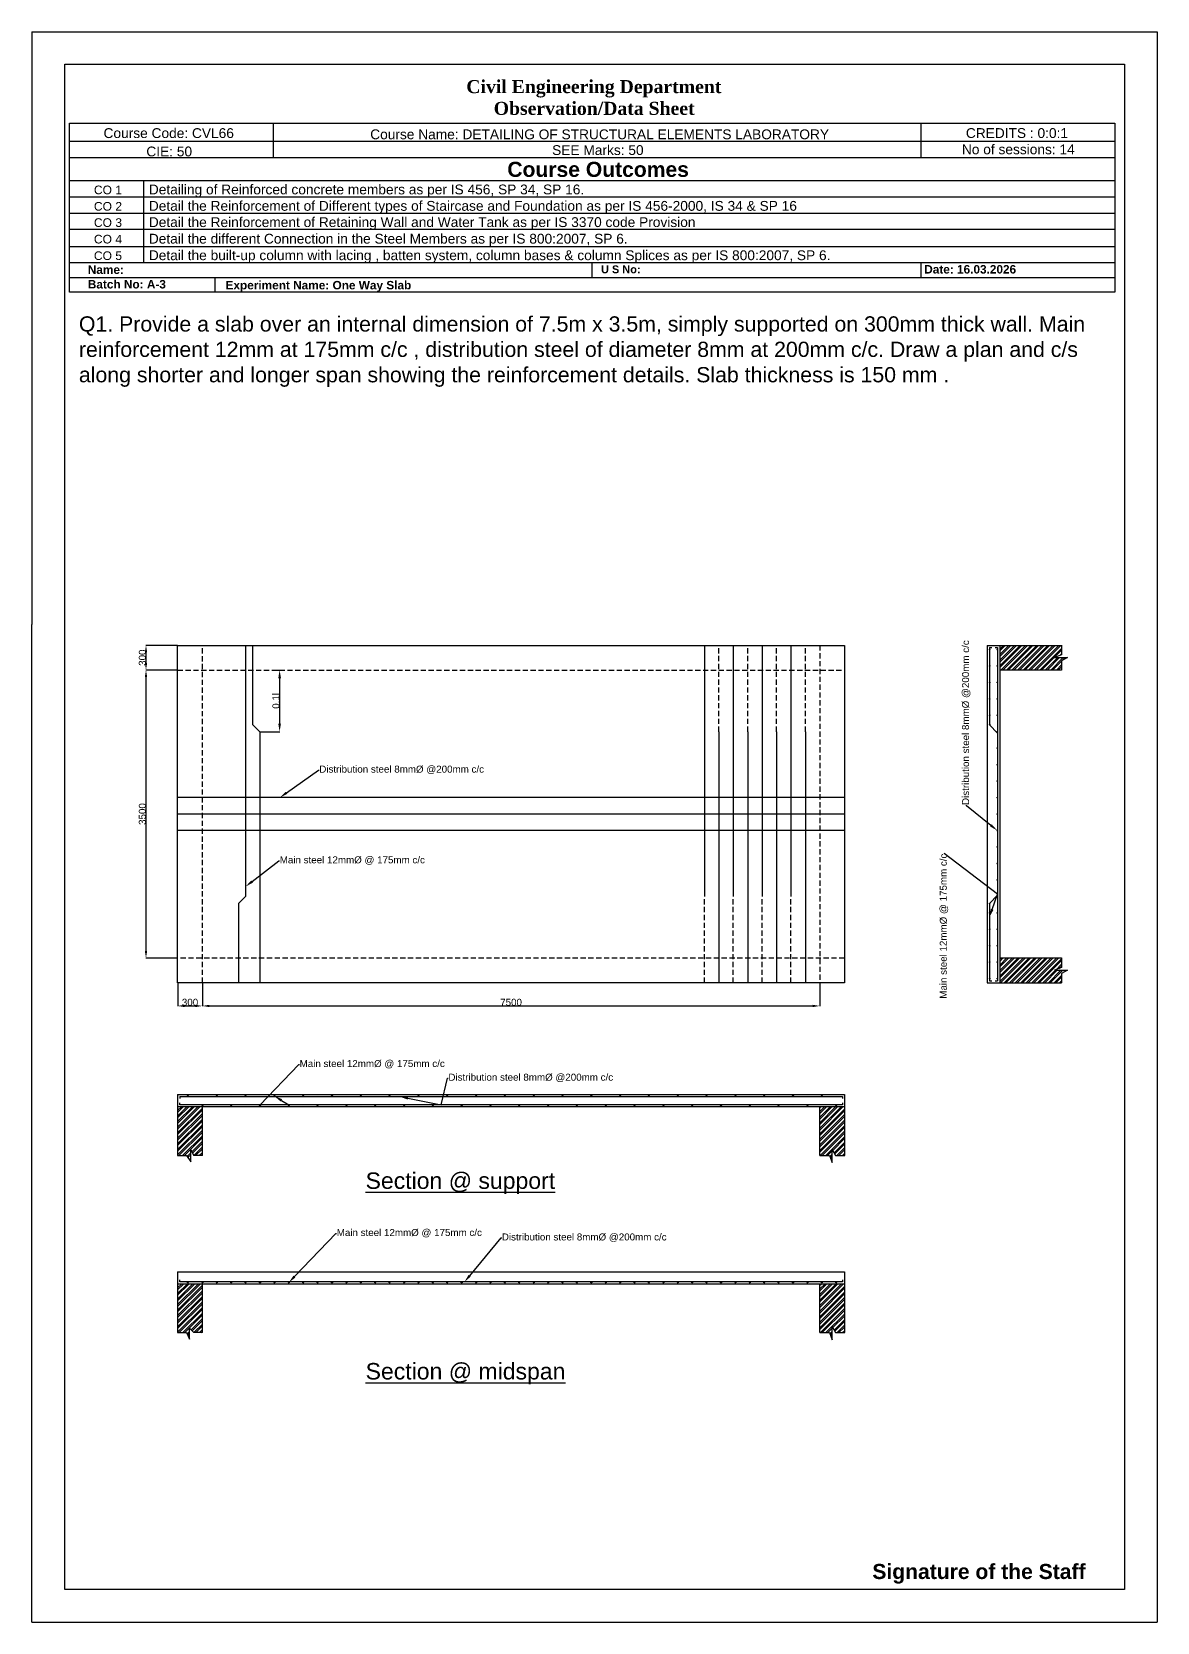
# Model space of a CAD drawing. Header units: millimetres. Extents: x 63881 to 155601, y 40204 to 62481.
# Drawn here: x 63881 to 77551, y 40647 to 59972 of the extents above; entities that cross this region are included whole.
import ezdxf
from ezdxf import colors
from ezdxf.entities.mleader import LeaderData, LeaderLine
from ezdxf.math import Vec2, Vec3

# ---------------------------------------------------------------- set-up
doc = ezdxf.new("R2010")
doc.units = ezdxf.units.MM
doc.linetypes.add('HIDDENX2', pattern=[19.05, 12.7, -6.35])
doc.styles.get("Standard").update_dxf_attribs({"font": 'arial.ttf'})
doc.dimstyles.new('ISO-25', dxfattribs={"dimtxt": 2.5, "dimasz": 2.5, "dimexe": 1.25, "dimexo": 0.625, "dimtad": 1, "dimtxsty": 'Standard', "dimcen": 2.5, "dimadec": 0, "dimazin": 0, "dimtfac": 1, "dimtmove": 0, "dimatfit": 3, "dimfxl": 1, "dimarcsym": 0})

# ---------------------------------------------------------------- blocks, each defined once
blk = doc.blocks.new('*D6')
at = {"color": 0, "lineweight": -2, "transparency": 16777216}
for p, q in [((65652, 52517), (65267, 52517)), ((65268, 52432), (65268, 52302)), ((65652, 52217), (65267, 52217))]:
    blk.add_line(p, q, dxfattribs=at)
at = {"color": 0, "transparency": 16777216}
for points in [[(65254, 52432), (65282, 52432), (65268, 52517)], [(65254, 52302), (65282, 52302), (65268, 52217)]]:
    blk.add_solid(points, dxfattribs=at)
at = {"layer": 'Defpoints', "color": 0, "transparency": 16777216}
for p in [(65653, 52517), (65268, 52217), (65653, 52217)]:
    blk.add_point(p, dxfattribs=at)
at = {"color": 0, "transparency": 16777216, "insert": (65224, 52367), "char_height": 85, "attachment_point": 5, "rotation": 90}
blk.add_mtext('300', dxfattribs=at)
blk = doc.blocks.new('*D7')
at = {"color": 0, "lineweight": -2, "transparency": 16777216}
for p, q in [((65652, 52217), (65267, 52217)), ((65268, 52132), (65268, 48802)), ((65652, 48717), (65267, 48717))]:
    blk.add_line(p, q, dxfattribs=at)
at = {"color": 0, "transparency": 16777216}
for points in [[(65254, 52132), (65282, 52132), (65268, 52217)], [(65254, 48802), (65282, 48802), (65268, 48717)]]:
    blk.add_solid(points, dxfattribs=at)
at = {"layer": 'Defpoints', "color": 0, "transparency": 16777216}
for p in [(65653, 52217), (65268, 48717), (65653, 48717)]:
    blk.add_point(p, dxfattribs=at)
at = {"color": 0, "transparency": 16777216, "insert": (65224, 50467), "char_height": 85, "attachment_point": 5, "rotation": 90}
blk.add_mtext('3500', dxfattribs=at)
blk = doc.blocks.new('*D8')
at = {"color": 0, "lineweight": -2, "transparency": 16777216}
for p, q in [((65653, 48416), (65653, 48134)), ((65953, 48416), (65953, 48134)), ((65738, 48135), (65868, 48135))]:
    blk.add_line(p, q, dxfattribs=at)
at = {"color": 0, "transparency": 16777216}
for points in [[(65738, 48149), (65738, 48121), (65653, 48135)], [(65868, 48149), (65868, 48121), (65953, 48135)]]:
    blk.add_solid(points, dxfattribs=at)
at = {"layer": 'Defpoints', "color": 0, "transparency": 16777216}
for p in [(65653, 48417), (65953, 48417), (65953, 48135)]:
    blk.add_point(p, dxfattribs=at)
at = {"color": 0, "transparency": 16777216, "insert": (65803, 48179), "char_height": 85, "attachment_point": 5}
blk.add_mtext('300', dxfattribs=at)
blk = doc.blocks.new('*D9')
at = {"color": 0, "lineweight": -2, "transparency": 16777216}
for p, q in [((65953, 48416), (65953, 48134)), ((73453, 48416), (73453, 48134)), ((66038, 48135), (73368, 48135))]:
    blk.add_line(p, q, dxfattribs=at)
at = {"color": 0, "transparency": 16777216}
for points in [[(66038, 48149), (66038, 48121), (65953, 48135)], [(73368, 48149), (73368, 48121), (73453, 48135)]]:
    blk.add_solid(points, dxfattribs=at)
at = {"layer": 'Defpoints', "color": 0, "transparency": 16777216}
for p in [(65953, 48417), (73453, 48417), (73453, 48135)]:
    blk.add_point(p, dxfattribs=at)
at = {"color": 0, "transparency": 16777216, "insert": (69703, 48179), "char_height": 85, "attachment_point": 5}
blk.add_mtext('7500', dxfattribs=at)
blk = doc.blocks.new('*D10')
at = {"color": 0, "lineweight": -2, "transparency": 16777216}
for p, q in [((66848, 52217), (66892, 52217)), ((66891, 52117), (66891, 51567)), ((66653, 51467), (66892, 51467))]:
    blk.add_line(p, q, dxfattribs=at)
at = {"color": 0, "transparency": 16777216}
for points in [[(66875, 52117), (66908, 52117), (66891, 52217)], [(66875, 51567), (66908, 51567), (66891, 51467)]]:
    blk.add_solid(points, dxfattribs=at)
at = {"layer": 'Defpoints', "color": 0, "transparency": 16777216}
for p in [(66848, 52217), (66653, 51467), (66891, 51467)]:
    blk.add_point(p, dxfattribs=at)
at = {"color": 0, "transparency": 16777216, "insert": (66847, 51842), "char_height": 85, "attachment_point": 5, "rotation": 90}
blk.add_mtext('0.1l', dxfattribs=at)

msp = doc.modelspace()

# ---------------------------------------------------------------- hatches: boundary and pattern name
h = msp.add_hatch()
h.set_pattern_fill('ANSI32', color=256, scale=5)
h.set_pattern_definition([(45, (52494.49, 33638.247), (-33.67596, 33.67596), []), (45, (52516.94, 33638.247), (-33.67596, 33.67596), [])])
h.paths.add_polyline_path([(65952.773, 46908.591), (65652.773, 46908.591), (65652.773, 46317.997), (65759.023, 46317.997), (65811.949, 46240.896), (65811.949, 46385.492), (65847.773, 46317.997), (65952.773, 46317.997)])
h.paths.add_polyline_path([(65954.023, 44755.682), (65652.773, 44755.682), (65652.773, 44165.088), (65759.023, 44165.088), (65798.093, 44085.98), (65798.093, 44218.709), (65849.023, 44165.088), (65954.023, 44165.088)])
h.paths.add_polyline_path([(73752.773, 44755.682), (73452.773, 44755.682), (73452.773, 44165.088), (73571.208, 44165.088), (73603.882, 44079.426), (73604.148, 44239.252), (73644.069, 44165.088), (73752.773, 44165.088)])
h.paths.add_polyline_path([(73752.773, 46908.591), (73452.773, 46908.591), (73452.773, 46317.997), (73571.208, 46317.997), (73603.882, 46232.335), (73604.148, 46392.162), (73644.069, 46317.997), (73752.773, 46317.997)])
h.paths.add_polyline_path([(76462.251, 48567.87), (76302.425, 48568.136), (76388.087, 48600.81), (76388.087, 48716.745), (75638.087, 48716.745), (75638.087, 48416.745), (76388.087, 48416.745), (76388.087, 48527.949)])
h.paths.add_polyline_path([(76388.087, 52400.81), (76388.087, 52516.745), (75638.087, 52516.745), (75638.087, 52216.745), (76388.087, 52216.745), (76388.087, 52327.949), (76462.251, 52367.87), (76302.425, 52368.136)])
h.paths.add_polyline_path([(64390.013, 55602.624), (76712.578, 55602.624), (76712.578, 56606.831), (64390.013, 56606.831)], flags=9)
h.paths.add_polyline_path([(74036.263, 41068.064), (76725.593, 41068.064), (76725.593, 41445.928), (74036.263, 41445.928)], flags=9)
h.paths.add_polyline_path([(64601.809, 57140.148), (64995.987, 57140.148), (64995.987, 57356.149), (64601.809, 57356.149)], flags=9)
h.paths.add_polyline_path([(64601.809, 57341.295), (64995.987, 57341.295), (64995.987, 57557.296), (64601.809, 57557.296)], flags=9)
h.paths.add_polyline_path([(64601.809, 57542.567), (64995.987, 57542.567), (64995.987, 57758.568), (64601.809, 57758.568)], flags=9)
h.paths.add_polyline_path([(64601.809, 57740.269), (64995.987, 57740.269), (64995.987, 57956.27), (64601.809, 57956.27)], flags=9)
h.paths.add_polyline_path([(74685.647, 56978.557), (75853.498, 56978.557), (75853.498, 57190.161), (74685.647, 57190.161)], flags=9)
h.paths.add_polyline_path([(70761.763, 56984.59), (72156.767, 56984.59), (72156.767, 57181.08), (70761.763, 57181.08)], flags=9)
h.paths.add_polyline_path([(66198.5, 56786.289), (67509.451, 56786.289), (67509.451, 56997.893), (66198.5, 56997.893)], flags=9)
h.paths.add_polyline_path([(64525.407, 56796.94), (65525.151, 56796.94), (65525.151, 57008.544), (64525.407, 57008.544)], flags=9)
h.paths.add_polyline_path([(64525.267, 56972.739), (65939.674, 56972.739), (65939.674, 57184.343), (64525.267, 57184.343)], flags=9)
h.paths.add_polyline_path([(65260.031, 57130.303), (73600.577, 57130.303), (73600.577, 57376.118), (65260.031, 57376.118)], flags=9)
h.paths.add_polyline_path([(65260.031, 57331.45), (71137.055, 57331.45), (71137.055, 57577.265), (65260.031, 57577.265)], flags=9)
h.paths.add_polyline_path([(65260.031, 57532.722), (71960.995, 57532.722), (71960.995, 57778.537), (65260.031, 57778.537)], flags=9)
h.paths.add_polyline_path([(65260.031, 57730.424), (73193.489, 57730.424), (73193.489, 57976.239), (65260.031, 57976.239)], flags=9)
h.paths.add_polyline_path([(65260.031, 57929.751), (70608.727, 57929.751), (70608.727, 58175.566), (65260.031, 58175.566)], flags=9)
h.paths.add_polyline_path([(64601.809, 57939.596), (64995.987, 57939.596), (64995.987, 58155.597), (64601.809, 58155.597)], flags=9)
h.paths.add_polyline_path([(69599.292, 58106.059), (71897.374, 58106.059), (71897.374, 58483.924), (69599.292, 58483.924)], flags=9)
h.paths.add_polyline_path([(75136.855, 58417.061), (76567.4, 58417.061), (76567.4, 58662.876), (75136.855, 58662.876)], flags=9)
h.paths.add_polyline_path([(75189.475, 58615.102), (76490.073, 58615.102), (76490.073, 58860.917), (75189.475, 58860.917)], flags=9)
h.paths.add_polyline_path([(70164.178, 58408.048), (71335.157, 58408.048), (71335.157, 58653.863), (70164.178, 58653.863)], flags=9)
h.paths.add_polyline_path([(67953.785, 58599.633), (73587.842, 58599.633), (73587.842, 58845.448), (67953.785, 58845.448)], flags=9)
h.paths.add_polyline_path([(65234.214, 58391.415), (65849.606, 58391.415), (65849.606, 58637.231), (65234.214, 58637.231)], flags=9)
h.paths.add_polyline_path([(64714.264, 58614.34), (66357.914, 58614.34), (66357.914, 58860.156), (64714.264, 58860.156)], flags=9)
h.paths.add_polyline_path([(67855.98, 58875.081), (72675.89, 58875.081), (72675.89, 59467.724), (67855.98, 59467.724)], flags=9)

# ---------------------------------------------------------------- linework, layer by layer
for p, q in [((63881.123, 59972.272), (77551.488, 59972.272)), ((63881.123, 59972.272), (63881.123, 52768.942)), ((77551.488, 59972.272), (77551.488, 40646.815)), ((66812.845, 58862.641), (66812.845, 58439.261)), ((74682.441, 58862.641), (74682.441, 58439.261)), ((64340.097, 58642.85), (77035.661, 58642.85)), ((77035.661, 58439.261), (64340.097, 58439.261)), ((64340.097, 58165.95), (77035.661, 58165.95)), ((65237.544, 58165.95), (65237.544, 57963.423)), ((77035.661, 57963.423), (64340.097, 57963.423)), ((65237.544, 57963.423), (65237.544, 57767.297)), ((64340.097, 57767.297), (77035.661, 57767.297)), ((65237.544, 57767.297), (65237.544, 57568.019)), ((77035.661, 57568.019), (64340.097, 57568.019)), ((65237.544, 57568.019), (65237.544, 57364.754)), ((64340.097, 57364.754), (77035.661, 57364.754)), ((65237.544, 57364.754), (65237.544, 57165.724)), ((77035.661, 57165.724), (64340.097, 57165.724)), ((70686.875, 56988.021), (70686.875, 57165.724)), ((74685.756, 56988.021), (74685.756, 57165.724)), ((64340.097, 56988.021), (77035.661, 56988.021)), ((66107.89, 56806.919), (66107.89, 56988.021)), ((63881.123, 40646.815), (63881.123, 52768.942)), ((65652.773, 52516.745), (73752.773, 52516.745)), ((65652.773, 48416.745), (65652.773, 52516.745)), ((73752.773, 52516.745), (73752.773, 48416.745)), ((66813.877, 52216.745), (66881.538, 52216.745)), ((75513.087, 49381.891), (75613.087, 49481.891)), ((73752.773, 48416.745), (65652.773, 48416.745)), ((65652.773, 47058.591), (65652.773, 46317.997)), ((65677.773, 47033.591), (65677.773, 47008.591)), ((65677.773, 46933.591), (65677.773, 46958.591)), ((65952.773, 46317.997), (65952.773, 46908.591)), ((65811.949, 46240.896), (65811.949, 46385.492)), ((65811.949, 46385.492), (65847.773, 46317.997)), ((65654.023, 46317.997), (65759.023, 46317.997)), ((65759.023, 46317.997), (65811.949, 46240.896)), ((65952.773, 46317.997), (65847.773, 46317.997)), ((65652.773, 44905.682), (65652.773, 44165.088)), ((65677.773, 44780.682), (65677.773, 44805.682)), ((65954.023, 44165.088), (65954.023, 44755.682)), ((65654.023, 44165.088), (65759.023, 44165.088)), ((65759.023, 44165.088), (65798.093, 44085.98)), ((65798.093, 44085.98), (65798.093, 44218.709)), ((65798.093, 44218.709), (65849.023, 44165.088)), ((65954.023, 44165.088), (65849.023, 44165.088)), ((63881.123, 40646.815), (72456.025, 40646.815)), ((72456.025, 40646.815), (77551.488, 40646.815))]:
    msp.add_line(p, q)
at = {"linetype": 'HIDDENX2', "ltscale": 5}
for p, q in [((65952.773, 48416.745), (65952.773, 52516.745)), ((72227.773, 51466.745), (72227.773, 52516.745)), ((72577.773, 51466.745), (72577.773, 52516.745)), ((72927.773, 51466.745), (72927.773, 52516.745)), ((73277.773, 51466.745), (73277.773, 52516.745)), ((73452.773, 52516.745), (73452.773, 48416.745)), ((65652.773, 52216.745), (73752.773, 52216.745)), ((72052.773, 48416.745), (72052.773, 49466.743)), ((72402.773, 48416.745), (72402.773, 49466.743)), ((72752.773, 48416.745), (72752.773, 49466.743)), ((73102.773, 48416.745), (73102.773, 49466.743)), ((73752.773, 48716.745), (65652.773, 48716.745))]:
    msp.add_line(p, q, dxfattribs=at)
at = {"ltscale": 10}
for p, q in [((66477.773, 52516.745), (66477.773, 49466.743)), ((66567.921, 51551.597), (66567.921, 52516.745)), ((72052.773, 52516.745), (72052.773, 49466.743)), ((72402.773, 52516.745), (72402.773, 49466.743)), ((72752.773, 52516.745), (72752.773, 49466.743)), ((73102.773, 52516.745), (73102.773, 49466.743)), ((75488.087, 52516.745), (75488.087, 48416.745)), ((75488.087, 52516.745), (76388.087, 52516.745)), ((75513.087, 52491.745), (75513.087, 51551.597)), ((75513.087, 52491.745), (75542.695, 52491.745)), ((75583.766, 52491.745), (75613.087, 52491.745)), ((75613.087, 52491.745), (75613.087, 48441.745)), ((75638.087, 52516.745), (75638.087, 48416.745)), ((76388.087, 52216.745), (75638.087, 52216.745)), ((66652.773, 51466.745), (66567.921, 51551.597)), ((66652.773, 51466.745), (66652.773, 48416.745)), ((72227.773, 51466.745), (72227.773, 48416.745)), ((72577.773, 51466.745), (72577.773, 48416.745)), ((72927.773, 51466.745), (72927.773, 48416.745)), ((73277.773, 51466.745), (73277.773, 48416.745)), ((75613.087, 51451.597), (75513.087, 51551.597)), ((73752.773, 50666.745), (65652.773, 50666.745)), ((73752.773, 50466.745), (65652.773, 50466.745)), ((73752.773, 50266.745), (65652.773, 50266.745)), ((66477.773, 49466.743), (66392.921, 49381.891)), ((66392.921, 49381.891), (66392.921, 48416.745)), ((75513.087, 49381.891), (75513.087, 48441.745)), ((76388.087, 48716.745), (75638.087, 48716.745)), ((75488.087, 48416.745), (76388.087, 48416.745)), ((75513.087, 48441.745), (75542.695, 48441.745)), ((75583.766, 48441.745), (75613.087, 48441.745)), ((65652.773, 47058.591), (73752.773, 47058.591)), ((65677.773, 47033.591), (65952.773, 47033.591)), ((65952.773, 47033.591), (73727.773, 47033.591)), ((73727.773, 47033.591), (73727.773, 47008.591)), ((73752.773, 47058.591), (73752.773, 46317.997)), ((73752.773, 46908.591), (65652.773, 46908.591)), ((65652.773, 46908.591), (65652.773, 46317.997)), ((73727.773, 46933.591), (65677.773, 46933.591)), ((73452.773, 46317.997), (73452.773, 46908.591)), ((73727.773, 46958.591), (73727.773, 46933.591)), ((65652.773, 44905.682), (73752.773, 44905.682)), ((73752.773, 44905.682), (73752.773, 44165.088)), ((73752.773, 44755.682), (65652.773, 44755.682)), ((65652.773, 44755.682), (65652.773, 44165.088)), ((73727.773, 44780.682), (65677.773, 44780.682)), ((73452.773, 44165.088), (73452.773, 44755.682)), ((73727.773, 44805.682), (73727.773, 44780.682))]:
    msp.add_line(p, q, dxfattribs=at)
for points in [[(64281.367, 59577.093), (77153.659, 59577.093), (77153.659, 41044.743), (64281.367, 41044.743)], [(64340.097, 58862.641), (77035.661, 58862.641), (77035.661, 56806.919), (64340.097, 56806.919)]]:
    msp.add_lwpolyline(points, close=True)
at = {"linetype": 'Continuous', "ltscale": 10}
for points in [[(76388.087, 52519.245), (76388.087, 52400.81), (76302.425, 52368.136), (76462.251, 52367.87), (76388.087, 52327.949), (76388.087, 52216.745)], [(76388.087, 48719.245), (76388.087, 48600.81), (76302.425, 48568.136), (76462.251, 48567.87), (76388.087, 48527.949), (76388.087, 48416.745)], [(73452.773, 46317.997), (73571.208, 46317.997), (73603.882, 46232.335), (73604.148, 46392.162), (73644.069, 46317.997), (73755.273, 46317.997)], [(65652.773, 46317.997), (65654.023, 46317.997)], [(65652.773, 44165.088), (65654.023, 44165.088)], [(73452.773, 44165.088), (73571.208, 44165.088), (73603.882, 44079.426), (73604.148, 44239.252), (73644.069, 44165.088), (73755.273, 44165.088)]]:
    msp.add_lwpolyline(points, dxfattribs=at)
at = {"ltscale": 10}
for centre, radius in [((75517.087, 52466.745), 4), ((75609.087, 52466.745), 4), ((75517.087, 52266.745), 4), ((75609.087, 52266.745), 4), ((75517.087, 52066.745), 4), ((75609.087, 52066.745), 4), ((75517.087, 51866.745), 4), ((75609.087, 51866.745), 4), ((75517.087, 51666.745), 4), ((75609.087, 51666.745), 4), ((75517.087, 51553.342), 4), ((75609.087, 51466.745), 4), ((75517.087, 49066.745), 4), ((75609.087, 49066.745), 4), ((75517.087, 48866.745), 4), ((75609.087, 48866.745), 4), ((75517.087, 48666.745), 4), ((75609.087, 48666.745), 4), ((75517.087, 48466.745), 4), ((75609.087, 48466.745), 4), ((65777.773, 47039.591), 6), ((66127.773, 47039.591), 6), ((66477.773, 47039.591), 6), ((66827.773, 47039.591), 6), ((69277.773, 47039.591), 6), ((69627.773, 47039.591), 6), ((69977.773, 47039.591), 6), ((70327.773, 47039.591), 6), ((70677.773, 47039.591), 6), ((71027.773, 47039.591), 6), ((71377.773, 47039.591), 6), ((71727.773, 47039.591), 6), ((72077.773, 47039.591), 6), ((72427.773, 47039.591), 6), ((72777.773, 47039.591), 6), ((73127.773, 47039.591), 6), ((73477.773, 47039.591), 6), ((65952.773, 46927.591), 6), ((66302.773, 46927.591), 6), ((66652.773, 46927.591), 6), ((69102.773, 46927.591), 6), ((69452.773, 46927.591), 6), ((69802.773, 46927.591), 6), ((70152.773, 46927.591), 6), ((70502.773, 46927.591), 6), ((70852.773, 46927.591), 6), ((71202.773, 46927.591), 6), ((71552.773, 46927.591), 6), ((71902.773, 46927.591), 6), ((72252.773, 46927.591), 6), ((72602.773, 46927.591), 6), ((72952.773, 46927.591), 6), ((73302.773, 46927.591), 6), ((73652.773, 46927.591), 6), ((65777.773, 44774.682), 6), ((65952.773, 44774.682), 6), ((66127.773, 44774.682), 6), ((66302.773, 44774.682), 6), ((66477.773, 44774.682), 6), ((66652.773, 44774.682), 6), ((66827.773, 44774.682), 6), ((71552.773, 44774.682), 6), ((71727.773, 44774.682), 6), ((71902.773, 44774.682), 6), ((72077.773, 44774.682), 6), ((72252.773, 44774.682), 6), ((72427.773, 44774.682), 6), ((72602.773, 44774.682), 6), ((72777.773, 44774.682), 6), ((72952.773, 44774.682), 6), ((73127.773, 44774.682), 6), ((73302.773, 44774.682), 6), ((73477.773, 44774.682), 6), ((73652.773, 44774.682), 6)]:
    msp.add_circle(centre, radius, dxfattribs=at)
for centre, radius in [((75609.087, 51266.745), 4), ((75609.087, 51066.745), 4), ((75609.087, 50866.745), 4), ((75609.087, 50666.745), 4), ((75609.087, 50466.745), 4), ((75609.087, 50266.745), 4), ((75609.087, 50066.745), 4), ((75609.087, 49866.745), 4), ((75609.087, 49666.745), 4), ((75517.087, 49380.288), 4), ((75609.087, 49466.745), 4), ((75517.087, 49266.745), 4), ((75609.087, 49266.745), 4), ((67177.773, 47039.591), 6), ((67527.773, 47039.591), 6), ((67877.773, 47039.591), 6), ((68227.773, 47039.591), 6), ((68577.773, 47039.591), 6), ((68927.773, 47039.591), 6), ((67002.773, 46927.591), 6), ((67352.773, 46927.591), 6), ((67702.773, 46927.591), 6), ((68052.773, 46927.591), 6), ((68402.773, 46927.591), 6), ((68752.773, 46927.591), 6), ((67002.773, 44774.682), 6), ((67177.773, 44774.682), 6), ((67352.773, 44774.682), 6), ((67527.773, 44774.682), 6), ((67702.773, 44774.682), 6), ((67877.773, 44774.682), 6), ((68052.773, 44774.682), 6), ((68227.773, 44774.682), 6), ((68402.773, 44774.682), 6), ((68577.773, 44774.682), 6), ((68752.773, 44774.682), 6), ((68927.773, 44774.682), 6), ((69102.773, 44774.682), 6), ((69277.773, 44774.682), 6), ((69452.773, 44774.682), 6), ((69627.773, 44774.682), 6), ((69802.773, 44774.682), 6), ((69977.773, 44774.682), 6), ((70152.773, 44774.682), 6), ((70327.773, 44774.682), 6), ((70502.773, 44774.682), 6), ((70677.773, 44774.682), 6), ((70852.773, 44774.682), 6), ((71027.773, 44774.682), 6), ((71202.773, 44774.682), 6), ((71377.773, 44774.682), 6)]:
    msp.add_circle(centre, radius)

# ---------------------------------------------------------------- texts
at = {"attachment_point": 1}
for s, width, gutter_width, insert, char_height in [('\\pxqc;{\\fBookman Old Style|b0|i0|c0|p18;\\H1.16667x;         \\fBookman Old Style|b1|i0|c0|p18;\\H1.14285x;       Civil Engineering Department\\P               Observation/Data Sheet}', 6037.17846, 594.391, (67244.562, 59385.624), 118.878222), ('Course Code: CVL66', 5584.85275, 596.433, (64752.385, 58800.797), 119.28666), ('Course Name: DETAILING OF STRUCTURAL ELEMENTS LABORATORY', 5584.85275, 596.433, (67991.906, 58786.171), 119.28666), ('CREDITS : 0:0:1', 5584.85275, 596.433, (75227.596, 58801.558), 119.28666), ('CIE: 50', 5584.85275, 596.433, (65272.335, 58577.872), 119.2867), ('SEE Marks: 50', 5584.85275, 596.433, (70201.486, 58594.504), 119.28666), ('No of sessions: 14', 5584.85275, 596.433, (75179.371, 58603.517), 119.28666), ('{\\fArial|b1|i0|c0|p34;Course Outcomes}', 5584.85275, 596.433, (69657.266, 58392.678), 183.36621), ('CO 1', 4907.47621, 524.093, (64635.307, 58103.509), 104.8186), ('Detailing of Reinforced concrete members as per IS 456, SP 34, SP 16.', 5584.85275, 596.433, (65302.708, 58116.207), 119.28666), ('CO 2', 4907.47621, 524.093, (64635.307, 57904.183), 104.8186), ('Detail the Reinforcement of Different types of Staircase and Foundation as per IS 456-2000, IS 34 & SP 16', 9650.49853, 596.433, (65302.708, 57916.881), 119.286661), ('CO 3', 4907.47621, 524.093, (64635.307, 57706.48), 104.8186), ('Detail the Reinforcement of Retaining Wall and Water Tank as per IS 3370 code Provision', 8411.08691, 596.433, (65302.708, 57719.179), 119.28666), ('CO 4', 4907.47621, 524.093, (64635.307, 57505.208), 104.8186), ('Detail the different Connection in the Steel Members as per IS 800:2007, SP 6.', 7350.07543, 596.433, (65302.708, 57517.907), 119.28666), ('CO 5', 4907.47621, 524.093, (64635.307, 57304.061), 104.8186), ('Detail the built-up column with lacing , batten system, column bases & column Splices as per IS 800:2007, SP 6.', 9904.01456, 596.433, (65302.708, 57316.76), 119.286661), ('{\\fArial|b1|i0|c0|p34;Name: }', 5584.85275, 596.433, (64561.585, 57133.246), 102.68508), ('{\\fArial|b1|i0|c0|p34;U S No: }', 5584.85275, 596.433, (70795.161, 57133.632), 95.35043), ('{\\fArial|b1|i0|c0|p34;Date: 16.03.2026}', 5584.85275, 596.433, (74721.685, 57137.733), 102.68508), ('{\\fArial|b1|i0|c0|p34;Batch No: A-3}', 5584.85275, 596.433, (64561.585, 56956.116), 102.68508), ('{\\fArial|b1|i0|c0|p34;Experiment Name: One Way Slab}', 5584.85275, 596.433, (66234.608, 56945.045), 102.68508), ('Q1. Provide a slab over an internal dimension of 7.5m x 3.5m, simply supported on 300mm thick wall. Main reinforcement 12mm at 175mm c/c , distribution steel of diameter 8mm at 200mm c/c. Draw a plan and c/s along shorter and longer span showing the reinforcement details. Slab thickness is 150 mm .', 12552.48721, 575.093, (64453.047, 56514.899), 185), ('{\\LSection @ support}', 4189.60473, 12.5, (67935.744, 46112.171), 200), ('{\\LSection @ midspan}', 4189.60473, 12.5, (67936.251, 43796.276), 200), ('{\\fArial|b1|i0|c0|p34;Signature of the Staff}', 5584.85275, 596.433, (74091.361, 41354.683), 183.36621)]:
    msp.add_mtext_dynamic_manual_height_columns(s, width=width, gutter_width=gutter_width, heights=[0], dxfattribs=dict(at, insert=insert, char_height=char_height))

# ---------------------------------------------------------------- dimensions: what is measured, and where the dimension line sits
for base, p1, p2, picture, middle in [((65268.19, 52216.745), (65652.773, 52516.745), (65652.773, 52216.745), '*D6', (65224.138, 52366.745)), ((65268.19, 48716.745), (65652.773, 52216.745), (65652.773, 48716.745), '*D7', (65224.138, 50466.745))]:
    dim = msp.add_linear_dim(base=base, p1=p1, p2=p2, angle=90, dimstyle='ISO-25', override={"dimtxt": 85, "dimasz": 85})
    dim.commit()
    dim.dimension.update_dxf_attribs({"geometry": picture, "text_midpoint": middle})
dim = msp.add_linear_dim(base=(66891.206, 51466.745), p1=(66847.707, 52216.745), p2=(66652.773, 51466.745), angle=90, text='0.1l', dimstyle='ISO-25', override={"dimtxt": 85, "dimasz": 100})
dim.commit()
dim.dimension.update_dxf_attribs({"geometry": '*D10', "text_midpoint": (66847.182, 51841.745)})
for base, p1, p2, picture, middle in [((65952.773, 48134.837), (65652.773, 48416.745), (65952.773, 48416.745), '*D8', (65802.773, 48178.889)), ((73452.773, 48134.837), (65952.773, 48416.745), (73452.773, 48416.745), '*D9', (69702.773, 48178.86))]:
    dim = msp.add_linear_dim(base=base, p1=p1, p2=p2, dimstyle='ISO-25', override={"dimtxt": 85, "dimasz": 85})
    dim.commit()
    dim.dimension.update_dxf_attribs({"geometry": picture, "text_midpoint": middle})

# ---------------------------------------------------------------- leaders
ml = msp.add_multileader_mtext('Standard')
ml.set_content('{\\C256;Distribution steel 8mm%%C @200mm c/c}', color=256)
ml.set_leader_properties()
ml.build(insert=Vec2(0, 0))
ml.multileader.update_dxf_attribs({"arrow_head_size": 100})
ctx = ml.context
ctx.base_point, ctx.char_height, ctx.arrow_head_size, ctx.plane_origin, ctx.plane_x_axis, ctx.plane_y_axis = Vec3(75236.169, 50575.248), 85, 100, Vec3(75609.087, 50266.745), Vec3(0, 1), Vec3(-1, 0)
notes = []
notes.append((ctx, [(1, (1, 1, 0), (75236.169, 50567.248), (0, 1), 8, [(0, [(75609.087, 50266.745)], 0, [])])]))
ctx.mtext.insert, ctx.mtext.text_direction, ctx.mtext.rotation, ctx.mtext.flow_direction = Vec3(75181.175, 50577.248), Vec3(0, 1), 1.570796327, 5
ml = msp.add_multileader_mtext('Standard')
ml.set_content('Distribution steel 8mm%%C @200mm c/c', color=256)
ml.set_leader_properties()
ml.build(insert=Vec2(0, 0))
ml.multileader.update_dxf_attribs({"arrow_head_size": 100})
ctx = ml.context
ctx.base_point, ctx.char_height, ctx.arrow_head_size, ctx.plane_origin = Vec3(67371.372, 51000.089), 85, 100, Vec3(66893.025, 50666.745)
notes.append((ctx, [(0, (1, 1, 0), (67363.372, 51000.089), (1, 0), 8, [(0, [(66893.025, 50666.745)], 0, [])])]))
ctx.mtext.insert, ctx.mtext.flow_direction = Vec3(67373.372, 51055.083), 5
ml = msp.add_multileader_mtext('Standard')
ml.set_content('Main steel 12mm%%C @ 175mm c/c', color=256)
ml.set_leader_properties()
ml.build(insert=Vec2(0, 0))
ml.multileader.update_dxf_attribs({"arrow_head_size": 100})
ctx = ml.context
ctx.base_point, ctx.char_height, ctx.arrow_head_size, ctx.plane_origin = Vec3(66891.025, 49898.04), 85, 100, Vec3(66477.773, 49585.784)
notes.append((ctx, [(0, (1, 1, 0), (66883.025, 49898.04), (1, 0), 8, [(0, [(66477.773, 49585.784)], 0, [])])]))
ctx.mtext.insert, ctx.mtext.flow_direction = Vec3(66893.025, 49953.035), 5
ml = msp.add_multileader_mtext('Standard')
ml.set_content('{\\C256;Main steel 12mm%%C @ 175mm c/c}', color=256)
ml.set_leader_properties()
ml.build(insert=Vec2(0, 0))
ml.multileader.update_dxf_attribs({"arrow_head_size": 100})
ctx = ml.context
ctx.base_point, ctx.char_height, ctx.arrow_head_size, ctx.plane_origin, ctx.plane_x_axis, ctx.plane_y_axis = Vec3(74965.796, 48220.622), 85, 100, Vec3(75513.087, 49214.165), Vec3(0, 1), Vec3(-1, 0)
notes.append((ctx, [(0, (1, 1, 0), (74965.796, 49986.371), (0, -1), 8, [(1, [(75513.087, 49214.165), (75613.087, 49492.163)], 0, [])])]))
ctx.mtext.insert, ctx.mtext.text_direction, ctx.mtext.rotation, ctx.mtext.flow_direction = Vec3(74910.801, 48222.622), Vec3(0, 1), 1.570796327, 5
ml = msp.add_multileader_mtext('Standard')
ml.set_content('Main steel 12mm%%C @ 175mm c/c', color=256)
ml.set_leader_properties()
ml.build(insert=Vec2(0, 0))
ml.multileader.update_dxf_attribs({"arrow_head_size": 100})
ctx = ml.context
ctx.base_point, ctx.char_height, ctx.arrow_head_size, ctx.plane_origin = Vec3(67132.348, 47422.395), 85, 100, Vec3(66827.773, 47039.591)
notes.append((ctx, [(0, (1, 1, 0), (67124.348, 47422.395), (1, 0), 8, [(2, [(66827.773, 47039.591), (67003.684, 46933.521), (66652.773, 46927.591)], 0, [])])]))
ctx.mtext.insert, ctx.mtext.flow_direction = Vec3(67134.348, 47477.39), 5
ml = msp.add_multileader_mtext('Standard')
ml.set_content('Distribution steel 8mm%%C @200mm c/c', color=256)
ml.set_leader_properties()
ml.build(insert=Vec2(0, 0))
ml.multileader.update_dxf_attribs({"arrow_head_size": 100})
ctx = ml.context
ctx.base_point, ctx.char_height, ctx.arrow_head_size, ctx.plane_origin = Vec3(68939.744, 47256.618), 85, 100, Vec3(68350.098, 47033.591)
notes.append((ctx, [(0, (1, 1, 0), (68931.744, 47256.618), (1, 0), 8, [(1, [(68350.098, 47033.591), (68852.038, 46933.591)], 0, [])])]))
ctx.mtext.insert, ctx.mtext.flow_direction = Vec3(68941.744, 47311.613), 5
ml = msp.add_multileader_mtext('Standard')
ml.set_content('Main steel 12mm%%C @ 175mm c/c', color=256)
ml.set_leader_properties()
ml.build(insert=Vec2(0, 0))
ml.multileader.update_dxf_attribs({"arrow_head_size": 100})
ctx = ml.context
ctx.base_point, ctx.char_height, ctx.arrow_head_size, ctx.plane_origin = Vec3(67583.263, 45369.219), 85, 100, Vec3(67002.773, 44774.682)
notes.append((ctx, [(0, (1, 1, 0), (67575.263, 45369.219), (1, 0), 8, [(0, [(67002.773, 44774.682)], 0, [])])]))
ctx.mtext.insert, ctx.mtext.flow_direction = Vec3(67585.263, 45424.214), 5
ml = msp.add_multileader_mtext('Standard')
ml.set_content('Distribution steel 8mm%%C @200mm c/c', color=256)
ml.set_leader_properties()
ml.build(insert=Vec2(0, 0))
ml.multileader.update_dxf_attribs({"arrow_head_size": 100})
ctx = ml.context
ctx.base_point, ctx.char_height, ctx.arrow_head_size, ctx.plane_origin = Vec3(69588.997, 45315.63), 85, 100, Vec3(69136.341, 44780.682)
notes.append((ctx, [(0, (1, 1, 0), (69580.997, 45315.63), (1, 0), 8, [(0, [(69136.341, 44780.682)], 0, [])])]))
ctx.mtext.insert, ctx.mtext.flow_direction = Vec3(69590.997, 45370.625), 5
for ctx, leaders in notes:
    for number, flags, end, landing, length, lines in leaders:
        leader = LeaderData()
        leader.index, (leader.has_last_leader_line, leader.has_dogleg_vector, leader.attachment_direction) = number, flags
        leader.last_leader_point, leader.dogleg_vector, leader.dogleg_length = Vec3(end), Vec3(landing), length
        for number, points, colour, breaks in lines:
            line = LeaderLine()
            line.index, line.vertices, line.color, line.breaks = number, Vec3.list(points), colors.encode_raw_color(colour), breaks
            leader.lines.append(line)
        ctx.leaders.append(leader)

doc.saveas('drawing.dxf')
